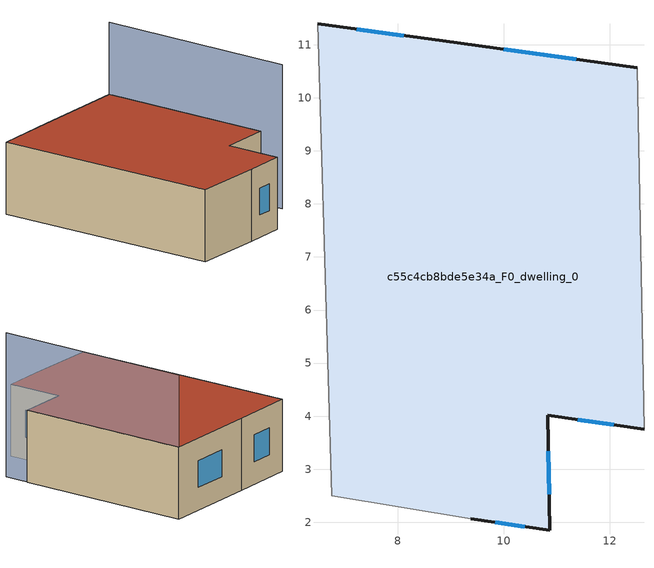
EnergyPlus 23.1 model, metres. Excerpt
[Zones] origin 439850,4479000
c55c4cb8bde5e34a_F0_dwelling_0
 floor ground (EU_floor_Construction): 12.51,10.57 12.65,3.75 10.83,4.02 10.87,1.85 9.38,2.07 6.76,2.5 6.49,11.39 8.85,11.07 z0
 wall outside (EU_wall_Construction): 12.51,10.57 8.85,11.07 6.49,11.39 / 9.38,2.07 10.87,1.85 10.83,4.02 12.65,3.75 z0:3
 wall adiabatic (EU_wall_Construction): 6.49,11.39 6.76,2.5 9.38,2.07 / 12.65,3.75 12.51,10.57 z0:3
 window (EU_Window_Construction): 8.11,11.17 7.23,11.29 / 11.37,10.72 10,10.91 / 11.4,3.93 12.08,3.83 / 10.86,2.53 10.84,3.34 / 9.84,2 10.4,1.92 z0.94:2.06
 roof outside (EU_roof_Construction): 10.87,1.85 10.83,4.02 12.65,3.75 12.51,10.57 8.85,11.07 6.49,11.39 6.76,2.5 9.38,2.07 z3
shading: 12.66,2.8 12.51,10.57 z0:6
[Building]
EU S2 Campaign: North Axis=0; Terrain=City; Solar Distribution=FullExterior
[Site:Location]
Madrid: Latitude=40.5; Longitude=-3.5; Time Zone=1; Elevation=609
[SizingPeriod:WeatherFileDays]
AnnualSizingPeriod: Begin Month=1; Begin Day of Month=1; End Month=12; End Day of Month=31; Day of Week for Start Day=Monday; Use Weather File Daylight Saving Period=No; Use Weather File Rain and Snow Indicators=No
[MATERIAL]
EU_InternalMass_Material: Roughness=MediumRough; Thickness=0.1; Conductivity=1; Density=1800; Specific Heat=900; Thermal Absorptance=0.9; Solar Absorptance=0.7; Visible Absorptance=0.7
[MATERIAL:NOMASS] Roughness=MediumRough; Thermal Absorptance=0.9; Solar Absorptance=0.7; Visible Absorptance=0.7
Name | Thermal Resistance
EU_wall_NoMass | 0.461255
EU_roof_NoMass | 0.289352
EU_floor_NoMass | 0.631313
[WINDOWMATERIAL:SIMPLEGLAZINGSYSTEM]
EU_Window_SimpleGlazing: UFactor=3.792; Solar Heat Gain Coefficient=0.85; Visible Transmittance=0.85
[CONSTRUCTION]
EU_wall_Construction: EU_wall_NoMass
EU_roof_Construction: EU_roof_NoMass
EU_floor_Construction: EU_floor_NoMass
EU_InternalMass_Construction: EU_InternalMass_Material
EU_Window_Construction: EU_Window_SimpleGlazing
[ZONE]
c55c4cb8bde5e34a_F0_dwelling_0: Type=1; Multiplier=1; Ceiling Height=autocalculate; Volume=148.14; Floor Area=autocalculate; Part of Total Floor Area=Yes
[INTERNALMASS]
c55c4cb8bde5e34a_F0_dwelling_0_EU_InternalMass: Construction=EU_InternalMass_Construction; Zone or ZoneList=c55c4cb8bde5e34a_F0_dwelling_0; Surface Area=49.3799
[OTHEREQUIPMENT]
EU_Step8_InternalGain_c55c4cb8bde5e34a_F0_dwelling_0_f000: Fuel Type=Electricity; Zone or ZoneList or Space or SpaceList=c55c4cb8bde5e34a_F0_dwelling_0; Schedule=EU_Step8_GainSchedule_c55c4cb8bde5e34a_F0_dwelling_0_f000; Design Level Calculation Method=Watts/Area; Power per Zone Floor Area=1; Fraction Latent=0; Fraction Radiant=0; Fraction Lost=0; Carbon Dioxide Generation Rate=0; EndUse Subcategory=EU_Step8_InternalGains
[ZONEVENTILATION:DESIGNFLOWRATE]
EU_ConstantAir_c55c4cb8bde5e34a_F0_dwelling_0: Zone or ZoneList or Space or SpaceList=c55c4cb8bde5e34a_F0_dwelling_0; Schedule=EU_AlwaysOn; Design Flow Rate Calculation Method=AirChanges/Hour; Air Changes per Hour=0.64; Ventilation Type=Natural; Fan Pressure Rise=0; Fan Total Efficiency=1; Constant Term Coefficient=1; Temperature Term Coefficient=0; Velocity Term Coefficient=0; Velocity Squared Term Coefficient=0; Minimum Indoor Temperature=-100; Maximum Indoor Temperature=100; Delta Temperature=-100; Minimum Outdoor Temperature=-100; Maximum Outdoor Temperature=100; Maximum Wind Speed=40
[HVACTEMPLATE:THERMOSTAT]
EU_HeatOnly_c55c4cb8bde5e34a_F0_dwelling_0: Constant Heating Setpoint=20; Constant Cooling Setpoint=50
[HVACTEMPLATE:ZONE:IDEALLOADSAIRSYSTEM]
c55c4cb8bde5e34a_F0_dwelling_0: Template Thermostat=EU_HeatOnly_c55c4cb8bde5e34a_F0_dwelling_0; System Availability Schedule=EU_AlwaysOn; Maximum Heating Supply Air Temperature=50; Minimum Cooling Supply Air Temperature=13; Maximum Heating Supply Air Humidity Ratio=0.0156; Minimum Cooling Supply Air Humidity Ratio=0.0077; Heating Limit=NoLimit; Cooling Limit=NoLimit; Heating Availability Schedule=EU_AlwaysOn; Cooling Availability Schedule=EU_CoolingOff; Dehumidification Control Type=ConstantSensibleHeatRatio; Cooling Sensible Heat Ratio=0.7; Dehumidification Setpoint=60; Humidification Control Type=None; Humidification Setpoint=30; Outdoor Air Method=None; Outdoor Air Flow Rate per Person=0.00944; Outdoor Air Flow Rate per Zone Floor Area=0; Outdoor Air Flow Rate per Zone=0; Demand Controlled Ventilation Type=None; Outdoor Air Economizer Type=NoEconomizer; Heat Recovery Type=None; Sensible Heat Recovery Effectiveness=0.7; Latent Heat Recovery Effectiveness=0.65
[SIZING:ZONE]
c55c4cb8bde5e34a_F0_dwelling_0: Zone Cooling Design Supply Air Temperature Input Method=SupplyAirTemperature; Zone Cooling Design Supply Air Temperature=13; Zone Heating Design Supply Air Temperature Input Method=SupplyAirTemperature; Zone Heating Design Supply Air Temperature=50; Zone Cooling Design Supply Air Humidity Ratio=0.008; Zone Heating Design Supply Air Humidity Ratio=0.008; Cooling Design Air Flow Method=DesignDay; Cooling Design Air Flow Rate=0; Cooling Minimum Air Flow per Zone Floor Area=0.000762; Cooling Minimum Air Flow=0; Cooling Minimum Air Flow Fraction=0.2; Heating Design Air Flow Method=DesignDay; Heating Design Air Flow Rate=0; Heating Maximum Air Flow per Zone Floor Area=0.002032; Heating Maximum Air Flow=0.141576; Heating Maximum Air Flow Fraction=0.3; Account for Dedicated Outdoor Air System=No; Dedicated Outdoor Air System Control Strategy=NeutralSupplyAir; Dedicated Outdoor Air Low Setpoint Temperature for Design=autosize; Dedicated Outdoor Air High Setpoint Temperature for Design=autosize; Zone Load Sizing Method=Sensible Load Only No Latent Load; Zone Latent Cooling Design Supply Air Humidity Ratio Input Method=HumidityRatioDifference; Zone Cooling Design Supply Air Humidity Ratio Difference=0.005; Zone Latent Heating Design Supply Air Humidity Ratio Input Method=HumidityRatioDifference; Zone Humidification Design Supply Air Humidity Ratio Difference=0.005
[SCHEDULE:CONSTANT]
Name | Hourly Value
EU_AlwaysOn | 1
EU_CoolingOff | 0
[SCHEDULE:FILE]
EU_Step8_GainSchedule_c55c4cb8bde5e34a_F0_dwelling_0_f000: File=../../schedules/c55c4cb8bde5e34a/c55c4cb8bde5e34a_F0_dwelling_0_f000_gain.csv; Column Number=1; Rows to Skip at Top=0; Number of Hours of Data=8760; Column Separator=Comma; Interpolate to Timestep=No; Minutes per Item=60; Adjust Schedule for Daylight Savings=Yes
